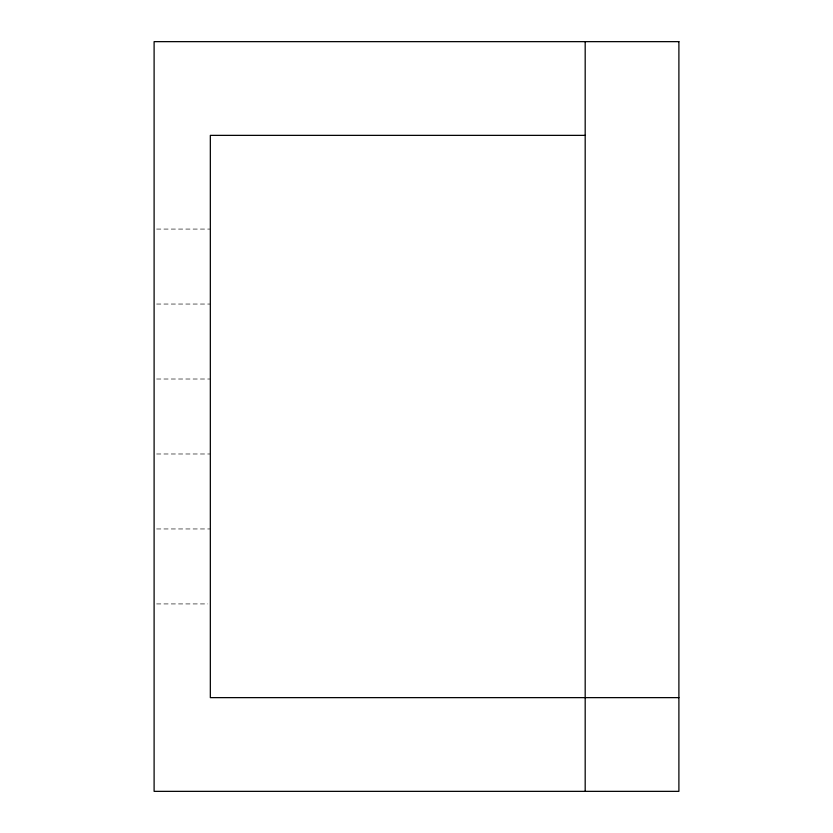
<?xml version="1.0" encoding="UTF-8"?>
<svg xmlns="http://www.w3.org/2000/svg" width="833" height="833" viewBox="0 0 833 833"><rect width="100%" height="100%" fill="white"/><g stroke="black" fill="none" stroke-linecap="round" stroke-linejoin="round"><path stroke-width="0.62" stroke-dasharray="4.17 3.12" d="M156.656 229.075L210.333 229.075M156.656 304.045L210.333 304.045M156.656 379.015L210.333 379.015M156.656 453.985L210.333 453.985M156.656 528.955L210.333 528.955M156.656 603.925L207.781 603.925"/><path stroke-width="1.25" d="M585.183 135.363L210.333 135.363L210.333 697.638L678.895 697.638M585.183 41.65L585.183 791.35M678.895 41.65L154.105 41.65L154.105 791.35L678.895 791.35L678.895 41.65"/></g></svg>
